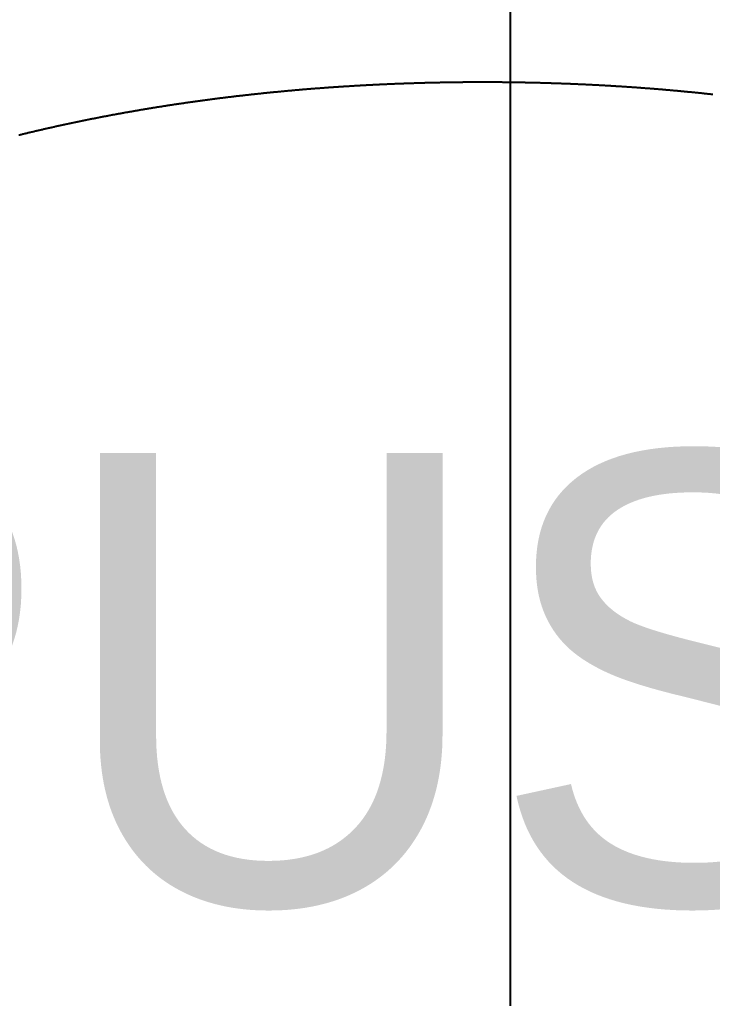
# Model space of a CAD drawing. Header units: millimetres. Extents: x 88 to 97873, y 32 to 55088.
# Drawn here: x 44850.89 to 44860.97, y 4572.95 to 4587.2 of the extents above; entities that cross this region are included whole.
import ezdxf

# ---------------------------------------------------------------- set-up
doc = ezdxf.new("R2010")
doc.units = ezdxf.units.MM
doc.header["$LTSCALE"] = 0.3
doc.layers.add('FICHAS_XLR', color=7, linetype='Continuous')
doc.styles.add('Standar', font='GOTHIC.TTF', dxfattribs={"height": 1.35})

# ---------------------------------------------------------------- blocks, each defined once
blk = doc.blocks.new('FICHA_XLR_FEMEA')
at = {"layer": 'FICHAS_XLR', "color": 0}
blk.add_lwpolyline([(88.86, 1661.07), (88.49, 1661.11), (88.13, 1661.15), (87.77, 1661.19), (87.4, 1661.23), (87.04, 1661.27), (86.68, 1661.31), (86.31, 1661.35), (85.95, 1661.38), (85.59, 1661.42), (85.22, 1661.46), (84.86, 1661.5), (84.5, 1661.54), (84.13, 1661.57), (83.77, 1661.61), (83.4, 1661.65), (83.04, 1661.69), (82.68, 1661.72), (82.31, 1661.76), (81.95, 1661.8), (81.58, 1661.84), (81.22, 1661.87), (80.86, 1661.91), (80.49, 1661.94), (80.13, 1661.98), (79.76, 1662.02), (79.4, 1662.05), (79.03, 1662.09), (78.67, 1662.12), (78.3, 1662.16), (77.94, 1662.19), (77.58, 1662.23), (77.21, 1662.27), (76.85, 1662.3), (76.48, 1662.33), (76.12, 1662.37), (75.75, 1662.4), (75.39, 1662.44), (75.02, 1662.47), (74.66, 1662.51), (74.29, 1662.54), (73.93, 1662.57), (73.56, 1662.61), (73.2, 1662.64), (72.83, 1662.67), (72.47, 1662.71), (72.1, 1662.74), (71.74, 1662.77), (71.37, 1662.81), (71, 1662.84), (70.64, 1662.87), (70.27, 1662.9), (69.91, 1662.93), (69.54, 1662.97), (69.18, 1663), (68.81, 1663.03), (68.45, 1663.06), (68.08, 1663.09), (67.71, 1663.12), (67.35, 1663.15), (66.98, 1663.19), (66.62, 1663.22), (66.25, 1663.25), (65.89, 1663.28), (65.52, 1663.31), (65.15, 1663.34), (64.79, 1663.37), (64.42, 1663.4), (64.05, 1663.43), (63.69, 1663.46), (63.32, 1663.49), (62.96, 1663.52), (62.59, 1663.55), (62.22, 1663.57), (61.86, 1663.6), (61.49, 1663.63), (61.12, 1663.66), (60.76, 1663.69), (60.39, 1663.72), (60.03, 1663.74), (59.66, 1663.77), (59.29, 1663.8), (58.93, 1663.83), (58.56, 1663.86), (58.19, 1663.88), (57.83, 1663.91), (57.46, 1663.94), (57.09, 1663.96), (56.72, 1663.99), (56.36, 1664.02), (55.99, 1664.04), (55.62, 1664.07), (55.26, 1664.1), (54.89, 1664.12), (54.52, 1664.15), (54.16, 1664.17), (53.79, 1664.2), (53.42, 1664.23), (53.05, 1664.25), (52.69, 1664.28), (52.32, 1664.3), (51.95, 1664.33), (51.59, 1664.35), (51.22, 1664.38), (50.85, 1664.4), (50.48, 1664.42), (50.12, 1664.45), (49.75, 1664.47), (49.38, 1664.5), (49.01, 1664.52), (48.65, 1664.54), (48.28, 1664.57), (47.91, 1664.59), (47.54, 1664.61), (47.18, 1664.64), (46.81, 1664.66), (46.44, 1664.68), (46.07, 1664.71), (45.7, 1664.73), (45.34, 1664.75), (44.97, 1664.77), (44.6, 1664.79), (44.23, 1664.82), (43.87, 1664.84), (43.5, 1664.86), (43.13, 1664.88), (42.76, 1664.9), (42.39, 1664.92), (42.03, 1664.94), (41.66, 1664.96), (41.29, 1664.99), (40.92, 1665.01), (40.55, 1665.03), (40.19, 1665.05), (39.82, 1665.07), (39.45, 1665.09), (39.08, 1665.11), (38.71, 1665.13), (38.34, 1665.15), (37.98, 1665.17), (37.61, 1665.18), (37.24, 1665.2), (36.87, 1665.22), (36.5, 1665.24), (36.13, 1665.26), (35.77, 1665.28), (35.4, 1665.3), (35.03, 1665.32), (34.66, 1665.33), (34.29, 1665.35), (33.92, 1665.37), (33.55, 1665.39), (33.19, 1665.4), (32.82, 1665.42), (32.45, 1665.44), (32.08, 1665.46), (31.71, 1665.47), (31.34, 1665.49), (30.97, 1665.51), (30.6, 1665.52), (30.24, 1665.54), (29.87, 1665.56), (29.5, 1665.57), (29.13, 1665.59), (28.76, 1665.6), (28.39, 1665.62), (28.02, 1665.63), (27.65, 1665.65), (27.28, 1665.67), (26.92, 1665.68), (26.55, 1665.7), (26.18, 1665.71), (25.81, 1665.72), (25.44, 1665.74), (25.07, 1665.75), (24.7, 1665.77), (24.33, 1665.78), (23.96, 1665.8), (23.59, 1665.81), (23.22, 1665.82), (22.86, 1665.84), (22.49, 1665.85), (22.12, 1665.86), (21.75, 1665.88), (21.38, 1665.89), (21.01, 1665.9), (20.64, 1665.92), (20.27, 1665.93), (19.9, 1665.94), (19.53, 1665.95), (19.16, 1665.96), (18.79, 1665.98), (18.42, 1665.99), (18.05, 1666), (17.68, 1666.01), (17.32, 1666.02), (16.95, 1666.03), (16.58, 1666.04), (16.21, 1666.06), (15.84, 1666.07), (15.47, 1666.08), (15.1, 1666.09), (14.73, 1666.1), (14.36, 1666.11), (13.99, 1666.12), (13.62, 1666.13), (13.25, 1666.14), (12.88, 1666.15), (12.51, 1666.16), (12.14, 1666.17), (11.77, 1666.18), (11.4, 1666.19), (11.03, 1666.19), (10.66, 1666.2), (10.29, 1666.21), (9.92, 1666.22), (9.55, 1666.23), (9.19, 1666.24), (8.82, 1666.24), (8.45, 1666.25), (8.08, 1666.26), (7.71, 1666.27), (7.34, 1666.28), (6.97, 1666.28), (6.6, 1666.29), (6.23, 1666.3), (5.86, 1666.3), (5.49, 1666.31), (5.12, 1666.32), (4.75, 1666.32), (4.38, 1666.33), (4.01, 1666.34), (3.64, 1666.34), (3.27, 1666.35), (2.9, 1666.36), (2.53, 1666.36), (2.16, 1666.37), (1.79, 1666.37), (1.42, 1666.38), (1.05, 1666.38), (0.68, 1666.39), (0.31, 1666.39), (-0.06, 1666.4), (-0.43, 1666.4), (-0.8, 1666.41), (-1.17, 1666.41), (-1.54, 1666.41), (-1.91, 1666.42), (-2.28, 1666.42), (-2.65, 1666.43), (-3.02, 1666.43), (-3.39, 1666.43), (-3.76, 1666.44), (-4.13, 1666.44), (-4.5, 1666.44), (-4.87, 1666.45), (-5.24, 1666.45), (-5.61, 1666.45), (-5.98, 1666.45), (-6.35, 1666.46), (-6.72, 1666.46), (-7.09, 1666.46), (-7.46, 1666.46), (-7.83, 1666.46), (-8.2, 1666.46), (-8.57, 1666.47), (-8.94, 1666.47), (-9.31, 1666.47), (-9.68, 1666.47), (-10.05, 1666.47), (-10.42, 1666.47), (-10.79, 1666.47), (-11.16, 1666.47), (-11.53, 1666.47), (-11.9, 1666.47), (-12.27, 1666.47), (-12.64, 1666.47), (-13.01, 1666.47), (-13.38, 1666.47), (-13.75, 1666.47), (-14.12, 1666.47), (-14.49, 1666.47), (-14.86, 1666.47), (-15.23, 1666.47), (-15.6, 1666.47), (-15.97, 1666.47), (-16.34, 1666.46), (-16.71, 1666.46), (-17.08, 1666.46), (-17.45, 1666.46), (-17.82, 1666.46), (-18.19, 1666.46), (-18.56, 1666.45), (-18.93, 1666.45), (-19.3, 1666.45), (-19.67, 1666.45), (-20.04, 1666.44), (-20.41, 1666.44), (-20.78, 1666.44), (-21.15, 1666.43), (-21.52, 1666.43), (-21.89, 1666.43), (-22.26, 1666.42), (-22.63, 1666.42), (-23, 1666.41), (-23.37, 1666.41), (-23.74, 1666.41), (-24.11, 1666.4), (-24.48, 1666.4), (-24.85, 1666.39), (-25.22, 1666.39), (-25.59, 1666.38), (-25.96, 1666.38), (-26.33, 1666.37), (-26.7, 1666.37), (-27.07, 1666.36), (-27.44, 1666.36), (-27.81, 1666.35), (-28.18, 1666.34), (-28.55, 1666.34), (-28.92, 1666.33), (-29.29, 1666.32), (-29.66, 1666.32), (-30.03, 1666.31), (-30.4, 1666.3), (-30.77, 1666.3), (-31.14, 1666.29), (-31.5, 1666.28), (-31.87, 1666.28), (-32.24, 1666.27), (-32.61, 1666.26), (-32.98, 1666.25), (-33.35, 1666.24), (-33.72, 1666.24), (-34.09, 1666.23), (-34.46, 1666.22), (-34.83, 1666.21), (-35.2, 1666.2), (-35.57, 1666.19), (-35.94, 1666.19), (-36.31, 1666.18), (-36.68, 1666.17), (-37.05, 1666.16), (-37.42, 1666.15), (-37.79, 1666.14), (-38.16, 1666.13), (-38.53, 1666.12), (-38.9, 1666.11), (-39.27, 1666.1), (-39.64, 1666.09), (-40.01, 1666.08), (-40.38, 1666.07), (-40.75, 1666.06), (-41.11, 1666.04), (-41.48, 1666.03), (-41.85, 1666.02), (-42.22, 1666.01), (-42.59, 1666), (-42.96, 1665.99), (-43.33, 1665.98), (-43.7, 1665.96), (-44.07, 1665.95), (-44.44, 1665.94), (-44.81, 1665.93), (-45.18, 1665.92), (-45.55, 1665.9), (-45.92, 1665.89), (-46.29, 1665.88), (-46.65, 1665.86), (-47.02, 1665.85), (-47.39, 1665.84), (-47.76, 1665.82), (-48.13, 1665.81), (-48.5, 1665.8), (-48.87, 1665.78), (-49.24, 1665.77), (-49.61, 1665.75), (-49.98, 1665.74), (-50.35, 1665.72), (-50.72, 1665.71), (-51.08, 1665.7), (-51.45, 1665.68), (-51.82, 1665.67), (-52.19, 1665.65), (-52.56, 1665.63), (-52.93, 1665.62), (-53.3, 1665.6), (-53.67, 1665.59), (-54.04, 1665.57), (-54.4, 1665.56), (-54.77, 1665.54), (-55.14, 1665.52), (-55.51, 1665.51), (-55.88, 1665.49), (-56.25, 1665.47), (-56.62, 1665.46), (-56.99, 1665.44), (-57.35, 1665.42), (-57.72, 1665.4), (-58.09, 1665.39), (-58.46, 1665.37), (-58.83, 1665.35), (-59.2, 1665.33), (-59.57, 1665.32), (-59.93, 1665.3), (-60.3, 1665.28), (-60.67, 1665.26), (-61.04, 1665.24), (-61.41, 1665.22), (-61.78, 1665.2), (-62.15, 1665.18), (-62.51, 1665.17), (-62.88, 1665.15), (-63.25, 1665.13), (-63.62, 1665.11), (-63.99, 1665.09), (-64.35, 1665.07), (-64.72, 1665.05), (-65.09, 1665.03), (-65.46, 1665.01), (-65.83, 1664.99), (-66.2, 1664.96), (-66.56, 1664.94), (-66.93, 1664.92), (-67.3, 1664.9), (-67.67, 1664.88), (-68.04, 1664.86), (-68.4, 1664.84), (-68.77, 1664.82), (-69.14, 1664.79), (-69.51, 1664.77), (-69.88, 1664.75), (-70.24, 1664.73), (-70.61, 1664.71), (-70.98, 1664.68), (-71.35, 1664.66), (-71.71, 1664.64), (-72.08, 1664.61), (-72.45, 1664.59), (-72.82, 1664.57), (-73.18, 1664.54), (-73.55, 1664.52), (-73.92, 1664.5), (-74.29, 1664.47), (-74.65, 1664.45), (-75.02, 1664.42), (-75.39, 1664.4), (-75.76, 1664.38), (-76.12, 1664.35), (-76.49, 1664.33), (-76.86, 1664.3), (-77.23, 1664.28), (-77.59, 1664.25), (-77.96, 1664.23), (-78.33, 1664.2), (-78.69, 1664.17), (-79.06, 1664.15), (-79.43, 1664.12), (-79.8, 1664.1), (-80.16, 1664.07), (-80.53, 1664.04), (-80.9, 1664.02), (-81.26, 1663.99), (-81.63, 1663.96), (-82, 1663.94), (-82.36, 1663.91), (-82.73, 1663.88), (-83.1, 1663.86), (-83.46, 1663.83), (-83.83, 1663.8), (-84.2, 1663.77), (-84.56, 1663.74), (-84.93, 1663.72), (-85.3, 1663.69), (-85.66, 1663.66), (-86.03, 1663.63), (-86.4, 1663.6), (-86.76, 1663.57), (-87.13, 1663.55), (-87.49, 1663.52), (-87.86, 1663.49), (-88.23, 1663.46), (-88.59, 1663.43), (-88.96, 1663.4), (-89.33, 1663.37), (-89.69, 1663.34), (-90.06, 1663.31), (-90.42, 1663.28), (-90.79, 1663.25), (-91.16, 1663.22), (-91.52, 1663.19), (-91.89, 1663.15), (-92.25, 1663.12), (-92.62, 1663.09), (-92.98, 1663.06), (-93.35, 1663.03), (-93.72, 1663), (-94.08, 1662.97), (-94.45, 1662.93), (-94.81, 1662.9), (-95.18, 1662.87), (-95.54, 1662.84), (-95.91, 1662.81), (-96.27, 1662.77), (-96.64, 1662.74), (-97, 1662.71), (-97.37, 1662.67), (-97.73, 1662.64), (-98.1, 1662.61), (-98.46, 1662.57), (-98.83, 1662.54), (-99.19, 1662.51), (-99.56, 1662.47), (-99.92, 1662.44), (-100.29, 1662.4), (-100.65, 1662.37), (-101.02, 1662.33), (-101.38, 1662.3), (-101.75, 1662.27), (-102.11, 1662.23), (-102.48, 1662.19), (-102.84, 1662.16), (-103.21, 1662.12), (-103.57, 1662.09), (-103.94, 1662.05), (-104.3, 1662.02), (-104.66, 1661.98), (-105.03, 1661.94), (-105.39, 1661.91), (-105.76, 1661.87), (-106.12, 1661.84), (-106.49, 1661.8), (-106.85, 1661.76), (-107.21, 1661.72), (-107.58, 1661.69), (-107.94, 1661.65), (-108.31, 1661.61), (-108.67, 1661.57), (-109.03, 1661.54), (-109.4, 1661.5), (-109.76, 1661.46), (-110.12, 1661.42), (-110.49, 1661.38), (-110.85, 1661.35), (-111.22, 1661.31), (-111.58, 1661.27), (-111.94, 1661.23), (-112.31, 1661.19), (-112.67, 1661.15), (-113.03, 1661.11), (-113.4, 1661.07), (-113.76, 1661.03), (-114.12, 1660.99), (-114.48, 1660.95), (-114.85, 1660.91), (-115.21, 1660.87), (-115.57, 1660.83), (-115.94, 1660.79), (-116.3, 1660.75), (-116.66, 1660.71), (-117.02, 1660.67), (-117.39, 1660.63), (-117.75, 1660.58), (-118.11, 1660.54), (-118.47, 1660.5), (-118.84, 1660.46), (-119.2, 1660.42), (-119.56, 1660.38), (-119.92, 1660.33), (-120.29, 1660.29), (-120.65, 1660.25), (-121.01, 1660.21), (-121.37, 1660.16), (-121.74, 1660.12), (-122.1, 1660.08), (-122.46, 1660.03), (-122.82, 1659.99), (-123.18, 1659.95), (-123.54, 1659.9), (-123.91, 1659.86), (-124.27, 1659.81), (-124.63, 1659.77), (-124.99, 1659.73), (-125.35, 1659.68), (-125.71, 1659.64), (-126.08, 1659.59), (-126.44, 1659.55), (-126.8, 1659.5), (-127.16, 1659.46), (-127.52, 1659.41), (-127.88, 1659.36), (-128.24, 1659.32), (-128.6, 1659.27), (-128.96, 1659.23), (-129.33, 1659.18), (-129.69, 1659.13), (-130.05, 1659.09), (-130.41, 1659.04), (-130.77, 1658.99), (-131.13, 1658.95), (-131.49, 1658.9), (-131.85, 1658.85), (-132.21, 1658.81), (-132.57, 1658.76), (-132.93, 1658.71), (-133.29, 1658.66), (-133.65, 1658.62), (-134.01, 1658.57), (-134.37, 1658.52), (-134.73, 1658.47), (-135.09, 1658.42), (-135.45, 1658.37), (-135.81, 1658.32), (-136.17, 1658.28), (-136.53, 1658.23), (-136.89, 1658.18), (-137.25, 1658.13), (-137.61, 1658.08), (-137.97, 1658.03), (-138.33, 1657.98), (-138.69, 1657.93), (-139.05, 1657.88), (-139.41, 1657.83), (-139.76, 1657.78), (-140.12, 1657.73), (-140.48, 1657.67), (-140.84, 1657.62), (-141.2, 1657.57), (-141.56, 1657.52), (-141.92, 1657.47), (-142.28, 1657.42), (-142.64, 1657.37), (-142.99, 1657.31), (-143.35, 1657.26), (-143.71, 1657.21), (-144.07, 1657.16), (-144.43, 1657.11), (-144.79, 1657.05), (-145.14, 1657), (-145.5, 1656.95), (-145.86, 1656.89), (-146.22, 1656.84), (-146.58, 1656.79), (-146.93, 1656.73), (-147.29, 1656.68), (-147.65, 1656.63), (-148.01, 1656.57), (-148.36, 1656.52), (-148.72, 1656.46), (-149.08, 1656.41), (-149.44, 1656.35), (-149.79, 1656.3), (-150.15, 1656.25), (-150.51, 1656.19), (-150.87, 1656.13), (-151.22, 1656.08), (-151.58, 1656.02), (-151.94, 1655.97), (-152.29, 1655.91), (-152.65, 1655.86), (-153.01, 1655.8), (-153.36, 1655.74), (-153.72, 1655.69), (-154.08, 1655.63), (-154.43, 1655.57), (-154.79, 1655.52), (-155.15, 1655.46), (-155.5, 1655.4), (-155.86, 1655.35), (-156.21, 1655.29), (-156.57, 1655.23), (-156.93, 1655.17), (-157.28, 1655.11), (-157.64, 1655.06), (-157.99, 1655), (-158.35, 1654.94), (-158.7, 1654.88), (-159.06, 1654.82), (-159.42, 1654.76), (-159.77, 1654.7), (-160.13, 1654.65), (-160.48, 1654.59), (-160.84, 1654.53), (-161.19, 1654.47), (-161.55, 1654.41), (-161.9, 1654.35), (-162.26, 1654.29), (-162.61, 1654.23), (-162.97, 1654.17), (-163.32, 1654.11), (-163.67, 1654.05), (-164.03, 1653.98), (-164.38, 1653.92), (-164.74, 1653.86), (-165.09, 1653.8), (-165.45, 1653.74), (-165.8, 1653.68), (-166.15, 1653.62), (-166.51, 1653.55), (-166.86, 1653.49), (-167.22, 1653.43), (-167.57, 1653.37), (-167.92, 1653.3), (-168.28, 1653.24), (-168.63, 1653.18), (-168.98, 1653.12), (-169.34, 1653.05), (-169.69, 1652.99), (-170.04, 1652.93), (-170.4, 1652.86), (-170.75, 1652.8), (-171.1, 1652.73), (-171.46, 1652.67), (-171.81, 1652.61), (-172.16, 1652.54), (-172.51, 1652.48), (-172.87, 1652.41), (-173.22, 1652.35), (-173.57, 1652.28), (-173.92, 1652.22), (-174.28, 1652.15), (-174.63, 1652.09), (-174.98, 1652.02), (-175.33, 1651.96), (-175.68, 1651.89), (-176.04, 1651.82), (-176.39, 1651.76), (-176.74, 1651.69), (-177.09, 1651.62), (-177.44, 1651.56), (-177.79, 1651.49), (-178.14, 1651.42), (-178.5, 1651.36), (-178.85, 1651.29), (-179.2, 1651.22), (-179.55, 1651.15), (-179.9, 1651.09), (-180.25, 1651.02), (-180.6, 1650.95), (-180.95, 1650.88), (-181.3, 1650.81), (-181.65, 1650.75), (-182, 1650.68), (-182.35, 1650.61), (-182.7, 1650.54), (-183.05, 1650.47), (-183.4, 1650.4), (-183.75, 1650.33), (-184.1, 1650.26), (-184.45, 1650.19), (-184.8, 1650.12), (-185.15, 1650.05), (-185.5, 1649.98), (-185.85, 1649.91), (-186.2, 1649.84), (-186.55, 1649.77), (-186.9, 1649.7), (-187.25, 1649.63), (-187.6, 1649.56), (-187.95, 1649.48), (-188.3, 1649.41), (-188.65, 1649.34), (-188.99, 1649.27), (-189.34, 1649.2), (-189.69, 1649.13), (-190.04, 1649.05), (-190.39, 1648.98), (-190.74, 1648.91), (-191.08, 1648.84), (-191.43, 1648.76), (-191.78, 1648.69), (-192.13, 1648.62), (-192.48, 1648.54), (-192.82, 1648.47), (-193.17, 1648.4), (-193.52, 1648.32), (-193.87, 1648.25), (-194.21, 1648.17), (-194.56, 1648.1), (-194.91, 1648.03), (-195.26, 1647.95), (-195.6, 1647.88), (-195.95, 1647.8), (-196.3, 1647.73), (-196.64, 1647.65), (-196.99, 1647.58), (-197.34, 1647.5), (-197.68, 1647.42), (-198.03, 1647.35), (-198.38, 1647.27), (-198.72, 1647.2), (-199.07, 1647.12), (-199.41, 1647.04), (-199.76, 1646.97), (-200.11, 1646.89), (-200.45, 1646.81), (-200.8, 1646.74), (-201.14, 1646.66), (-201.49, 1646.58), (-201.83, 1646.5), (-202.18, 1646.43), (-202.52, 1646.35), (-202.87, 1646.27), (-203.21, 1646.19), (-203.56, 1646.11), (-203.9, 1646.03), (-204.25, 1645.96), (-204.59, 1645.88), (-204.94, 1645.8), (-205.28, 1645.72), (-205.63, 1645.64), (-205.97, 1645.56), (-206.31, 1645.48), (-206.66, 1645.4), (-207, 1645.32), (-207.35, 1645.24), (-207.69, 1645.16), (-208.03, 1645.08), (-208.38, 1645), (-208.72, 1644.92), (-209.06, 1644.84), (-209.41, 1644.76), (-209.75, 1644.68), (-210.09, 1644.59), (-210.44, 1644.51), (-210.78, 1644.43), (-211.12, 1644.35), (-211.46, 1644.27), (-211.81, 1644.19), (-212.15, 1644.1), (-212.49, 1644.02), (-212.83, 1643.94), (-213.17, 1643.86), (-213.52, 1643.77), (-213.86, 1643.69), (-214.2, 1643.61), (-214.54, 1643.52), (-214.88, 1643.44), (-215.23, 1643.36), (-215.57, 1643.27), (-215.91, 1643.19)], dxfattribs=at)
at = {"layer": 'FICHAS_XLR', "color": 0, "insert": (-9.41, 1403.09), "char_height": 198.232, "attachment_point": 5, "style": 'Standar'}
blk.add_mtext_dynamic_manual_height_columns('\\pxqc;PUSH', width=920.7342, gutter_width=109.52, heights=[0], dxfattribs=at)

msp = doc.modelspace()

# ---------------------------------------------------------------- linework, layer by layer
at = {"color": 5}
msp.add_lwpolyline([(44858.035, 4531.052), (44858.035, 4589.196, 0.414214), (44836.179, 4611.052), (43806.376, 4611.052, -0.414214), (43714.024, 4703.404), (43714.024, 4858.124)], format="xyb", dxfattribs=at)

# ---------------------------------------------------------------- block references
at = {"color": 116, "true_color": 0x136734, "xscale": 0.03314492310661443, "yscale": 0.03314492310661443, "zscale": 0.03314492310661443}
msp.add_blockref('FICHA_XLR_FEMEA', (44858.035, 4531.052), dxfattribs=at)

doc.saveas('drawing.dxf')
